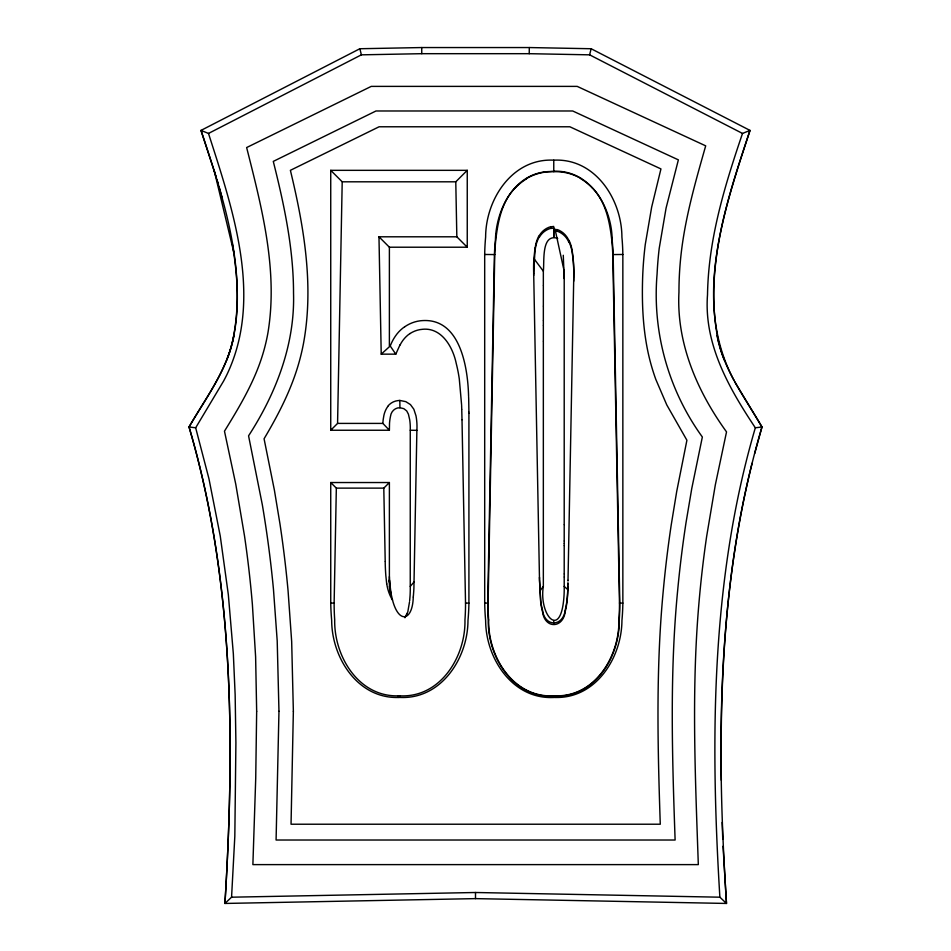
<?xml version="1.0" encoding="UTF-8"?>
<svg xmlns="http://www.w3.org/2000/svg" width="951" height="951" viewBox="0 0 951 951"><rect width="100%" height="100%" fill="white"/><g stroke="black" fill="none" stroke-linecap="round" stroke-linejoin="round"><path stroke-width="1.43" d="M409.655 600.711L410.047 595.944A119.862 119.862 0 0 0 410.25 586.398L410.261 430.244A56.584 56.584 0 0 0 409.715 419.855L408.407 414.149L406.695 410.915L403.806 408.657L399.931 407.741L399.836 400.442L405.815 401.655L410.44 404.591L413.84 409.227L416.003 415.872A58.867 58.712 0 0 1 416.883 430.327L413.911 587.896A166.58 166.152 0 0 1 413.721 591.463L413.388 595.908M468.914 411.866L468.7 399.23M468.914 412.211L468.914 413.233M719.039 344.167C702.718 271.843 727.301 198.545 750.006 130.406L742.505 133.437L589.608 54.837L529.231 53.684L529.291 47.55L421.709 47.55L359.858 48.739L200.994 130.406C223.699 198.545 248.282 271.843 231.961 344.167M567.985 581.073L567.997 580.348M567.961 582.785L567.961 583.106M543.342 341.373L543.342 586.398C538.658 614.786 561.078 641.188 564.002 595.944A119.862 119.862 0 0 0 564.205 586.398L564.205 577.162M565.286 611.243C563.349 628.599 544.78 629.193 542.545 611.79A64.502 64.335 0 0 1 540.691 602.138L539.49 579.468L540.667 600.521A64.502 64.335 0 0 0 542.522 610.162C544.673 627.387 563.396 627.03 565.286 609.615A59.937 59.782 0 0 0 566.38 604.467L567.058 599.534A120.789 120.48 0 0 0 567.759 589.572L567.973 583.926M573.715 281.151L573.726 280.414M573.75 279.487L573.798 272.2A156.665 156.261 0 0 0 573.025 258.803L572.217 252.514A44.459 44.34 0 0 0 570.766 246.368A32.096 32.013 0 0 0 569.352 242.743L569.007 242.041M462.008 419.878L465.526 603.077A225.91 225.328 0 0 1 464.956 619.933C465.752 656.713 440.313 698.177 399.468 695.811C358.765 697.725 333.944 656.297 334.693 619.743A226.29 225.708 0 0 1 334.134 603.077L336.333 488.125L330.734 482.537L389.387 482.537L389.387 582.345M330.734 430.244L337.569 423.409L342.205 181.807L330.734 170.336L330.734 430.244L389.387 430.244L389.518 423.266A49.5 49.5 0 0 1 390.492 416.372C390.992 411.593 394.998 407.527 399.931 407.741M488.636 619.933A225.898 225.328 0 0 1 488.089 603.077L494.758 254.571A225.042 224.472 0 0 1 495.744 240.127C497.908 221.595 501.783 201.303 515.49 187.597M568.009 580.181L573.726 278.738M567.949 583.427L567.937 584.08M573.75 277.847L573.798 270.571A156.665 156.261 0 0 0 573.025 257.174L572.217 250.886A44.459 44.34 0 0 0 570.766 244.74A32.096 32.013 0 0 0 569.352 241.114L569.007 240.413M567.925 586.03L567.795 590.238M567.771 590.88L567.759 591.201A120.789 120.48 0 0 1 567.058 601.175L566.38 606.096A59.937 59.782 0 0 1 565.286 611.243M533.689 273.341L533.606 269.442A149.069 148.689 0 0 1 533.891 258.565L535.021 248.08M231.557 345.522C223.414 375.455 204.287 400.478 189.035 426.987C234.624 581.227 234.647 744.253 224.935 903.45L231.569 897.197L234.826 836.226L235.907 742.85L235.147 694.777L233.34 653.777L228.335 594.696L220.252 536.031L208.935 478.662L195.668 427.795L223.628 381.018A214.867 214.867 0 0 0 226.932 374.587C263.486 297.829 232.722 208.994 208.495 133.437L200.994 130.406L216.174 177.148M413.352 596.206L413.281 597.026M413.257 597.323C412.544 620.884 398.861 624.343 392.513 600.081L389.387 586.398M409.524 601.9L407.801 611.885L404.936 617.746M719.443 345.522C727.586 375.455 746.713 400.478 761.965 426.987C716.341 581.227 716.269 744.276 726.493 903.45L475.5 898.624L224.935 903.45C234.707 744.241 234.433 581.263 189.035 426.987C203.241 402.487 220.275 379.271 229.536 352.25C240.734 316.838 238.237 278.809 232.139 242.683M535.021 249.709L533.701 273.769M752.098 463.232C726.065 566.713 719.871 673.926 721.333 780.284M589.608 54.837L591.142 48.739L529.291 47.55M754.714 453.461L761.965 426.987L734.695 381.672M742.505 133.437C725.958 182.14 710.48 232.056 707.889 283.767A311.179 311.179 0 0 0 707.508 294.834C703.74 344.179 729.025 388.293 755.332 427.795C710.694 579.73 710.338 740.437 719.871 897.197L726.493 903.45L723.057 846.235M378.974 236.799L389.387 247.212L467.25 247.212L456.837 236.799L378.974 236.799L381.22 354.152L395.794 354.152L400.026 344.821M406.339 615.63L407.194 613.704M387.782 406.505L386.772 408.027A24.583 24.524 0 0 0 383.895 415.409L383.217 419.391A60.828 60.674 0 0 0 382.873 423.409L389.387 430.244M539.918 590.963L543.342 586.398M410.261 586.398L414.054 581.953M342.205 181.807L455.779 181.807L467.25 170.336L467.25 247.212M381.22 354.152L390.219 345.998L395.794 354.152M336.333 488.125L383.8 488.125L389.387 482.537M404.829 326.692L407.147 325.242A34.438 34.438 0 0 1 420.152 320.808C460.141 316.172 467.904 367.348 468.593 396.508M410.047 333.528L408.193 334.835A30.563 30.491 0 0 0 400.145 344.88M526.604 178.764L524.025 180.452A59.699 59.544 0 0 0 515.513 187.62M208.495 133.437L361.392 54.837L421.769 53.684L529.231 53.684M551.223 226.802L553.767 226.433M551.223 228.43L553.767 228.074M755.332 427.795L761.965 426.987M399.836 400.442L397.958 400.609A15.097 15.061 0 0 0 387.663 406.41M468.914 413.4L468.914 603.1A227.741 227.741 0 0 1 467.975 620.599C467.856 658.187 441.205 699.627 399.729 697.416C358.206 699.532 331.756 657.985 331.673 620.409A228.133 228.133 0 0 1 330.746 603.1L330.734 482.537M231.569 897.197L475.5 892.502L719.871 897.197M553.767 160.172C595.255 157.997 621.764 199.448 621.906 236.989A227.717 227.717 0 0 1 622.846 254.476L622.857 603.1A228.121 228.121 0 0 1 621.942 620.409C621.752 657.759 595.79 699.116 554.481 697.428C512.72 700.031 485.711 658.413 485.64 620.599A227.741 227.741 0 0 1 484.701 603.1L484.689 254.476A227.717 227.717 0 0 1 485.628 236.989C485.699 199.437 512.268 157.997 553.767 160.172L553.767 171.667M592.057 187.597C605.739 201.327 609.65 221.571 611.79 240.127A225.03 224.46 0 0 1 612.777 254.571L619.47 603.077A226.279 225.696 0 0 1 618.923 619.743C619.6 656.166 595.053 697.487 554.481 695.823C513.445 698.414 487.839 656.832 488.659 619.933M612.789 254.571L622.857 254.476M330.734 603.1L334.122 603.077M484.689 603.1L488.065 603.077M330.734 170.336L467.25 170.336M337.569 423.409L382.873 423.409M555.099 697.428L555.182 695.823M484.689 254.476L494.758 254.571M619.47 603.077L622.857 603.1M465.526 603.077L468.914 603.1M410.261 430.244L416.954 430.339M553.767 695.811L553.862 697.416M189.035 426.987L195.668 427.795M555.562 231.01L555.348 230.986A1.64 1.629 0 0 1 554.576 230.736M555.895 231.081L557.238 231.438M557.238 229.809L555.479 229.369A5.088 5.076 0 0 1 555.051 229.298L563.563 268.372M591.142 48.739L750.006 130.406C724.305 209.279 691.627 301.515 734.041 380.376M556.858 238.095C541.155 234.231 544.495 261.834 543.342 271.19L543.342 285.348M580.942 178.764L583.522 180.452A59.723 59.568 0 0 1 592.033 187.62M557.108 238.249L557.714 238.689M564.205 586.398L567.759 589.572M533.903 258.565L543.342 271.19M392.513 600.081L391.17 597.763A43.437 43.33 0 0 1 386.76 583.843M216.971 179.834L218.183 183.876M218.98 186.574L222.356 198.759M359.858 48.739L361.392 54.837M214.165 170.407L233.827 252.407M391.36 596.218L389.387 579.908L389.779 591.962L389.387 576.663M386.7 583.855L385.844 575.747A215.675 215.128 0 0 1 385.203 561.803L385.203 561.577M722.76 839.222L722.178 822.389M468.617 397.185L468.677 398.552M461.58 404.686L459.297 378.997A148.867 148.487 0 0 0 456.23 363.425C452.89 347.127 441.656 327.263 422.47 329.296A26.438 26.378 0 0 0 410.047 333.539M563.277 255.272L564.205 278.572M461.615 405.328L461.746 409.156M533.701 275.362L533.654 273.615M461.746 409.477L462.008 419.712M533.713 274.53L539.49 579.314M455.779 181.807L456.837 236.799M383.8 488.125L385.203 561.245M539.49 577.34L539.514 578.886M421.709 47.55L421.769 53.684M553.767 620.539L553.779 623.523M564.205 524.524L564.205 271.19A115.475 115.475 0 0 0 564.205 269.989M564.205 524.833L564.205 540.846M564.205 541.143L564.205 543.306M564.205 543.615L564.205 545.458M564.205 545.767L564.205 573.774M564.205 574.083L564.205 576.853M543.342 285.657L543.342 305.972M543.342 306.281L543.342 320.439M543.342 320.749L543.342 325.361M543.342 325.67L543.342 341.064M475.5 892.502L475.5 898.624M399.824 695.811L399.824 697.416M398.41 695.823L398.41 697.428M389.387 247.212L389.387 345.998M557.334 231.188A20.019 19.959 0 0 1 568.829 242.125M539.502 236.977A18.794 18.747 0 0 1 551.176 228.216M535.211 249.733A33.368 33.273 0 0 1 539.098 237.12M539.502 235.337A18.794 18.747 0 0 1 551.176 226.588M535.211 248.104A33.368 33.273 0 0 1 539.098 235.491M557.334 229.56A20.019 19.959 0 0 1 568.829 240.496M581.061 178.574A49.678 49.678 0 0 0 553.779 171.715A49.666 49.666 0 0 0 526.485 178.574M390.243 345.998A49.773 49.773 0 0 1 393.785 338.615L395.259 336.321A35.888 35.888 0 0 1 404.805 326.657M233.982 335.62A143.375 143.375 0 0 1 226.73 359.954M724.27 359.954A143.375 143.375 0 0 1 717.018 335.62M256.663 711.277L255.724 778.382L252.883 864.614L698.319 864.614C695.312 778.025 691.413 691.187 698.807 604.717A1127.173 1127.173 0 0 1 706.652 536.388L715.33 484.844L726.528 431.897C697.178 391.313 676.28 343.085 678.955 292.088A335.121 335.121 0 0 1 680.203 263.142C683.579 223.105 694.741 184.328 705.69 145.848L577.198 86.386L371.247 86.386L246.642 147.548C261.822 207.746 278.263 270.25 267.956 332.695A186.61 186.61 0 0 1 261.489 358.361C252.93 384.37 238.76 408.003 224.472 431.183L235.765 484.202L244.502 535.889A1123.868 1123.868 0 0 1 252.384 604.444L255.617 656.868L256.663 711.277M278.964 711.277L276.087 840.018L675.115 840.018C672.179 756.699 669.599 673.07 677.706 589.941A1160.838 1160.838 0 0 1 686.063 522.384L691.769 488.493L702.349 437.008C668.327 390.041 652.136 331.828 657.082 274.031A367.312 367.312 0 0 1 659.209 248.389L666.092 208.007L678.372 159.863L572.704 110.982L375.99 110.982L273.282 161.397C284.123 204.56 293.562 248.58 293.526 293.3C295.012 344.405 275.992 393.488 248.568 435.831L262.286 504.541A1157.593 1157.593 0 0 1 273.472 589.418L277.205 640.867L278.964 711.277M293.36 711.277L291.042 824.22L660.279 824.22C657.652 746.642 655.857 668.803 663.204 591.415A1174.307 1174.307 0 0 1 671.24 524.833L676.732 491.346L686.907 440.242L666.782 404.924L655.833 379.461A209.981 209.981 0 0 1 648.237 353.178C642.71 327.738 641.759 301.538 642.71 275.588A378.332 378.332 0 0 1 645.277 244.443L651.661 207.116L660.945 168.921L569.875 126.78L379.092 126.78L290.388 170.324C303.987 226.766 314.139 285.811 303.452 343.656A224.365 224.365 0 0 1 296.617 370.367C288.819 394.487 276.991 417.049 264.069 438.78L274.387 490.11L279.951 523.787A1170.729 1170.729 0 0 1 288.07 590.773L291.672 641.533L293.36 711.277M494.413 254.571L487.72 603.077A226.195 225.625 0 0 0 488.291 620.004C487.518 657.105 513.338 698.83 554.564 696.18C595.255 697.784 619.945 656.38 619.244 619.826A226.576 225.993 0 0 0 619.802 603.077L613.133 254.571A225.232 224.662 0 0 0 612.147 240.056C612.04 206.165 588.55 167.245 550.201 171.525C514.705 172.083 496.208 208.804 495.412 240.056A225.244 224.674 0 0 0 494.425 254.571M553.767 237.049L553.755 227.764L553.767 237.049"/></g></svg>
